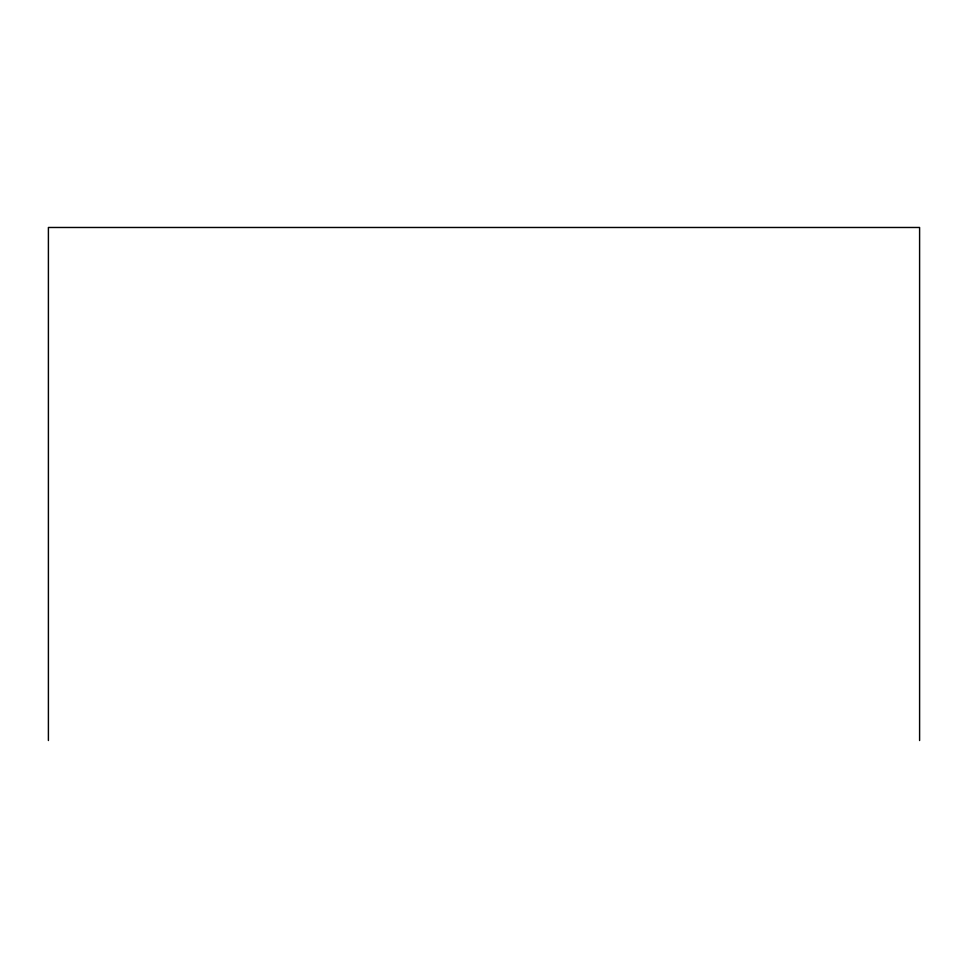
<?xml version="1.0" encoding="UTF-8"?>
<svg xmlns="http://www.w3.org/2000/svg" width="968" height="968" viewBox="0 0 968 968"><rect width="100%" height="100%" fill="white"/><g stroke="black" fill="none" stroke-linecap="round" stroke-linejoin="round"><path stroke-width="1.45" d="M919.6 740.52L919.6 227.48L48.4 227.48L48.4 740.52"/></g></svg>
